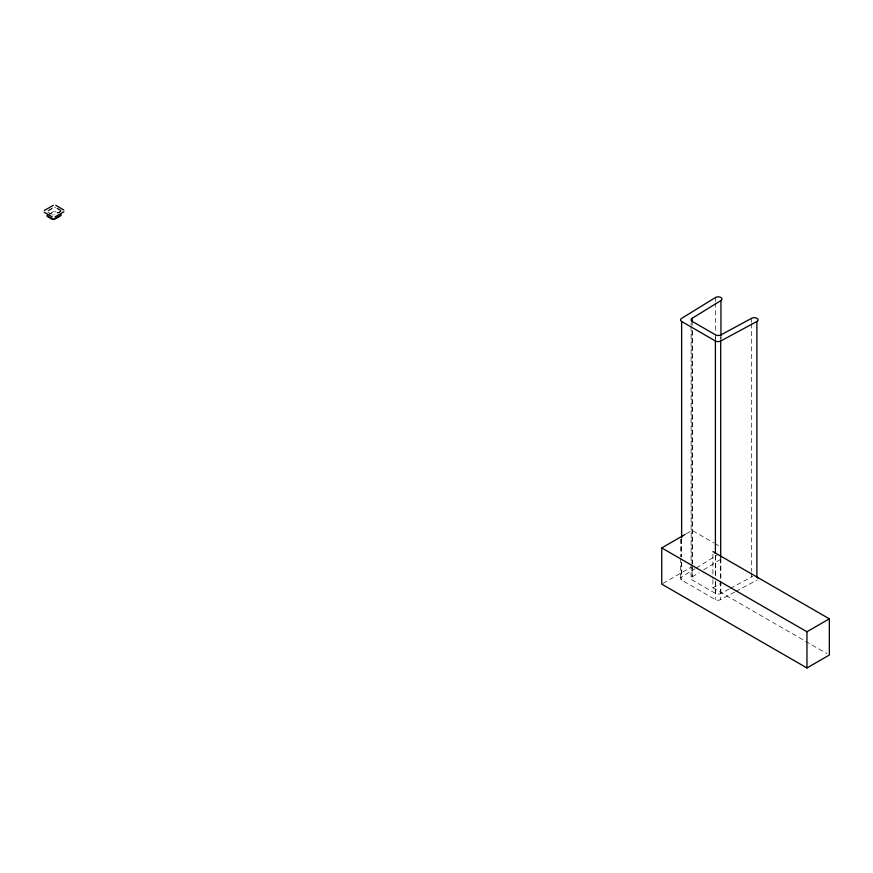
<?xml version="1.0" encoding="UTF-8"?>
<svg xmlns="http://www.w3.org/2000/svg" width="873" height="873" viewBox="0 0 873 873"><rect width="100%" height="100%" fill="white"/><g stroke="black" fill="none" stroke-linecap="round" stroke-linejoin="round"><path stroke-width="0.65" stroke-dasharray="4.37 3.27" d="M734.695 592.08L720.683 599.642A3.798 2.193 0 0 1 715.402 599.598L681.627 580.098A3.798 2.193 0 0 1 681.54 577.042L695.083 568.683M696.218 567.996L715.402 556.145A3.798 2.193 0 0 1 717.071 555.544M729.162 589.057L720.858 593.542A3.798 2.193 0 0 1 715.576 593.487L692.202 579.999A3.798 2.193 0 0 1 692.114 576.944L699.033 572.677M703.649 569.829L720.956 559.146A3.798 2.193 0 0 0 721.535 558.676M48.735 210.197L53.384 207.501A1.899 1.102 0 0 1 53.788 207.338M47.939 211.07L53.886 207.643A1.397 0.808 0 0 1 55.577 207.643M49.892 213.667L53.384 211.648A1.899 1.102 0 0 1 56.079 211.648L58.316 212.936M47.939 215.205L53.886 211.779A1.397 0.808 0 0 1 55.577 211.779L55.73 211.855M58.229 212.99L60.553 211.648A1.899 1.102 0 0 0 61.045 210.589M686.276 533.763L692.114 530.391L713.961 543.006M662.913 583.459L690.947 567.275M712.892 579.748L712.892 587.802L719.723 583.851M730.352 588.413L751.686 576.889A3.798 2.193 0 0 1 752.952 576.442M735.863 591.447L756.88 580.098A3.798 2.193 0 0 0 757.218 579.89M52.391 214.791L52.544 214.867A1.397 0.808 0 0 0 52.86 214.976M715.118 543.672L718.566 545.658M57.192 208.156L60.553 210.087M56.843 208.363L60.182 210.295M712.892 587.802L826.993 653.681M47.939 212.215L51.278 214.147M751.686 318.274L751.686 322.366M751.686 323.719L751.686 571.444M751.686 572.808L751.686 576.889M720.956 337.284L720.956 340.012M720.858 334.926L720.858 339.008M720.858 558.153L720.858 580.512M720.858 581.287L720.858 593.542M720.683 558.807L720.683 599.642M715.576 334.872L715.576 338.964M715.576 555.381L715.576 575.798M715.576 581.243L715.576 593.487M715.402 297.54L715.402 301.621M715.402 302.975L715.402 331.565M715.402 337.011L715.402 339.728M715.402 556.036L715.402 576.453M715.402 581.898L715.402 599.598M712.892 554.279L712.892 578.417M692.202 321.384L692.202 325.465M692.202 330.911L692.202 563.663M692.202 565.027L692.202 579.999M692.114 330.583L692.114 576.944M691.089 322.595L691.089 325.313M691.089 326.677L691.089 563.511M691.089 564.864L691.089 578.483M681.627 539.263L681.627 556.963M681.627 562.398L681.627 580.098M681.54 538.936L681.54 556.625M681.54 562.07L681.54 577.042M680.514 539.11L680.514 556.799M680.514 558.163L680.514 578.581M60.553 210.666A1.397 0.808 0 0 1 60.313 211.353L54.235 214.867A1.397 0.808 0 0 1 53.919 214.976"/><path stroke-width="1.31" d="M52.271 216.941L44.207 212.259M60.182 215.587L60.313 215.5A1.397 0.808 0 0 0 60.553 215.216M692.114 321.057L692.114 318.329L720.956 300.53A3.798 2.193 0 0 0 720.782 297.431A3.798 2.193 0 0 0 715.402 297.54L681.54 318.438A3.798 2.193 0 0 0 681.627 321.482L681.627 537.899M44.316 210.502L53.264 205.341M54.955 216.941L63.915 211.746M55.545 218.261L59.026 216.253M712.892 551.594L829.35 618.837L829.35 655.034L806.958 667.965L661.745 584.135L661.745 547.928L685.109 534.44M661.745 547.928L806.958 631.757L829.35 618.837M681.627 321.482L715.402 340.983A3.798 2.193 0 0 0 720.683 341.037L756.88 321.482A3.798 2.193 0 0 0 757.066 318.383A3.798 2.193 0 0 0 751.686 318.274L720.858 334.926A3.798 2.193 0 0 1 715.576 334.872L692.202 321.384A3.798 2.193 0 0 1 692.114 318.329M54.388 218.927L54.235 219.003A1.397 0.808 0 0 1 52.544 219.003L49.052 217.006M55.752 205.341L63.805 209.989M47.939 216.362L47.808 216.275A1.397 0.808 0 0 1 47.568 215.576M806.958 631.757L806.958 667.965M756.88 321.482L756.88 577.369M720.956 300.53L720.956 335.919M720.683 341.037L720.683 557.454M715.402 340.983L715.402 553.318M47.568 215.009A1.899 1.102 0 0 0 47.568 216.559L52.042 219.145A1.899 1.102 0 0 0 54.737 219.145L60.553 215.784A1.899 1.102 0 0 0 60.717 214.343M757.382 577.217A3.798 2.193 0 0 1 758.07 578.275"/></g></svg>
